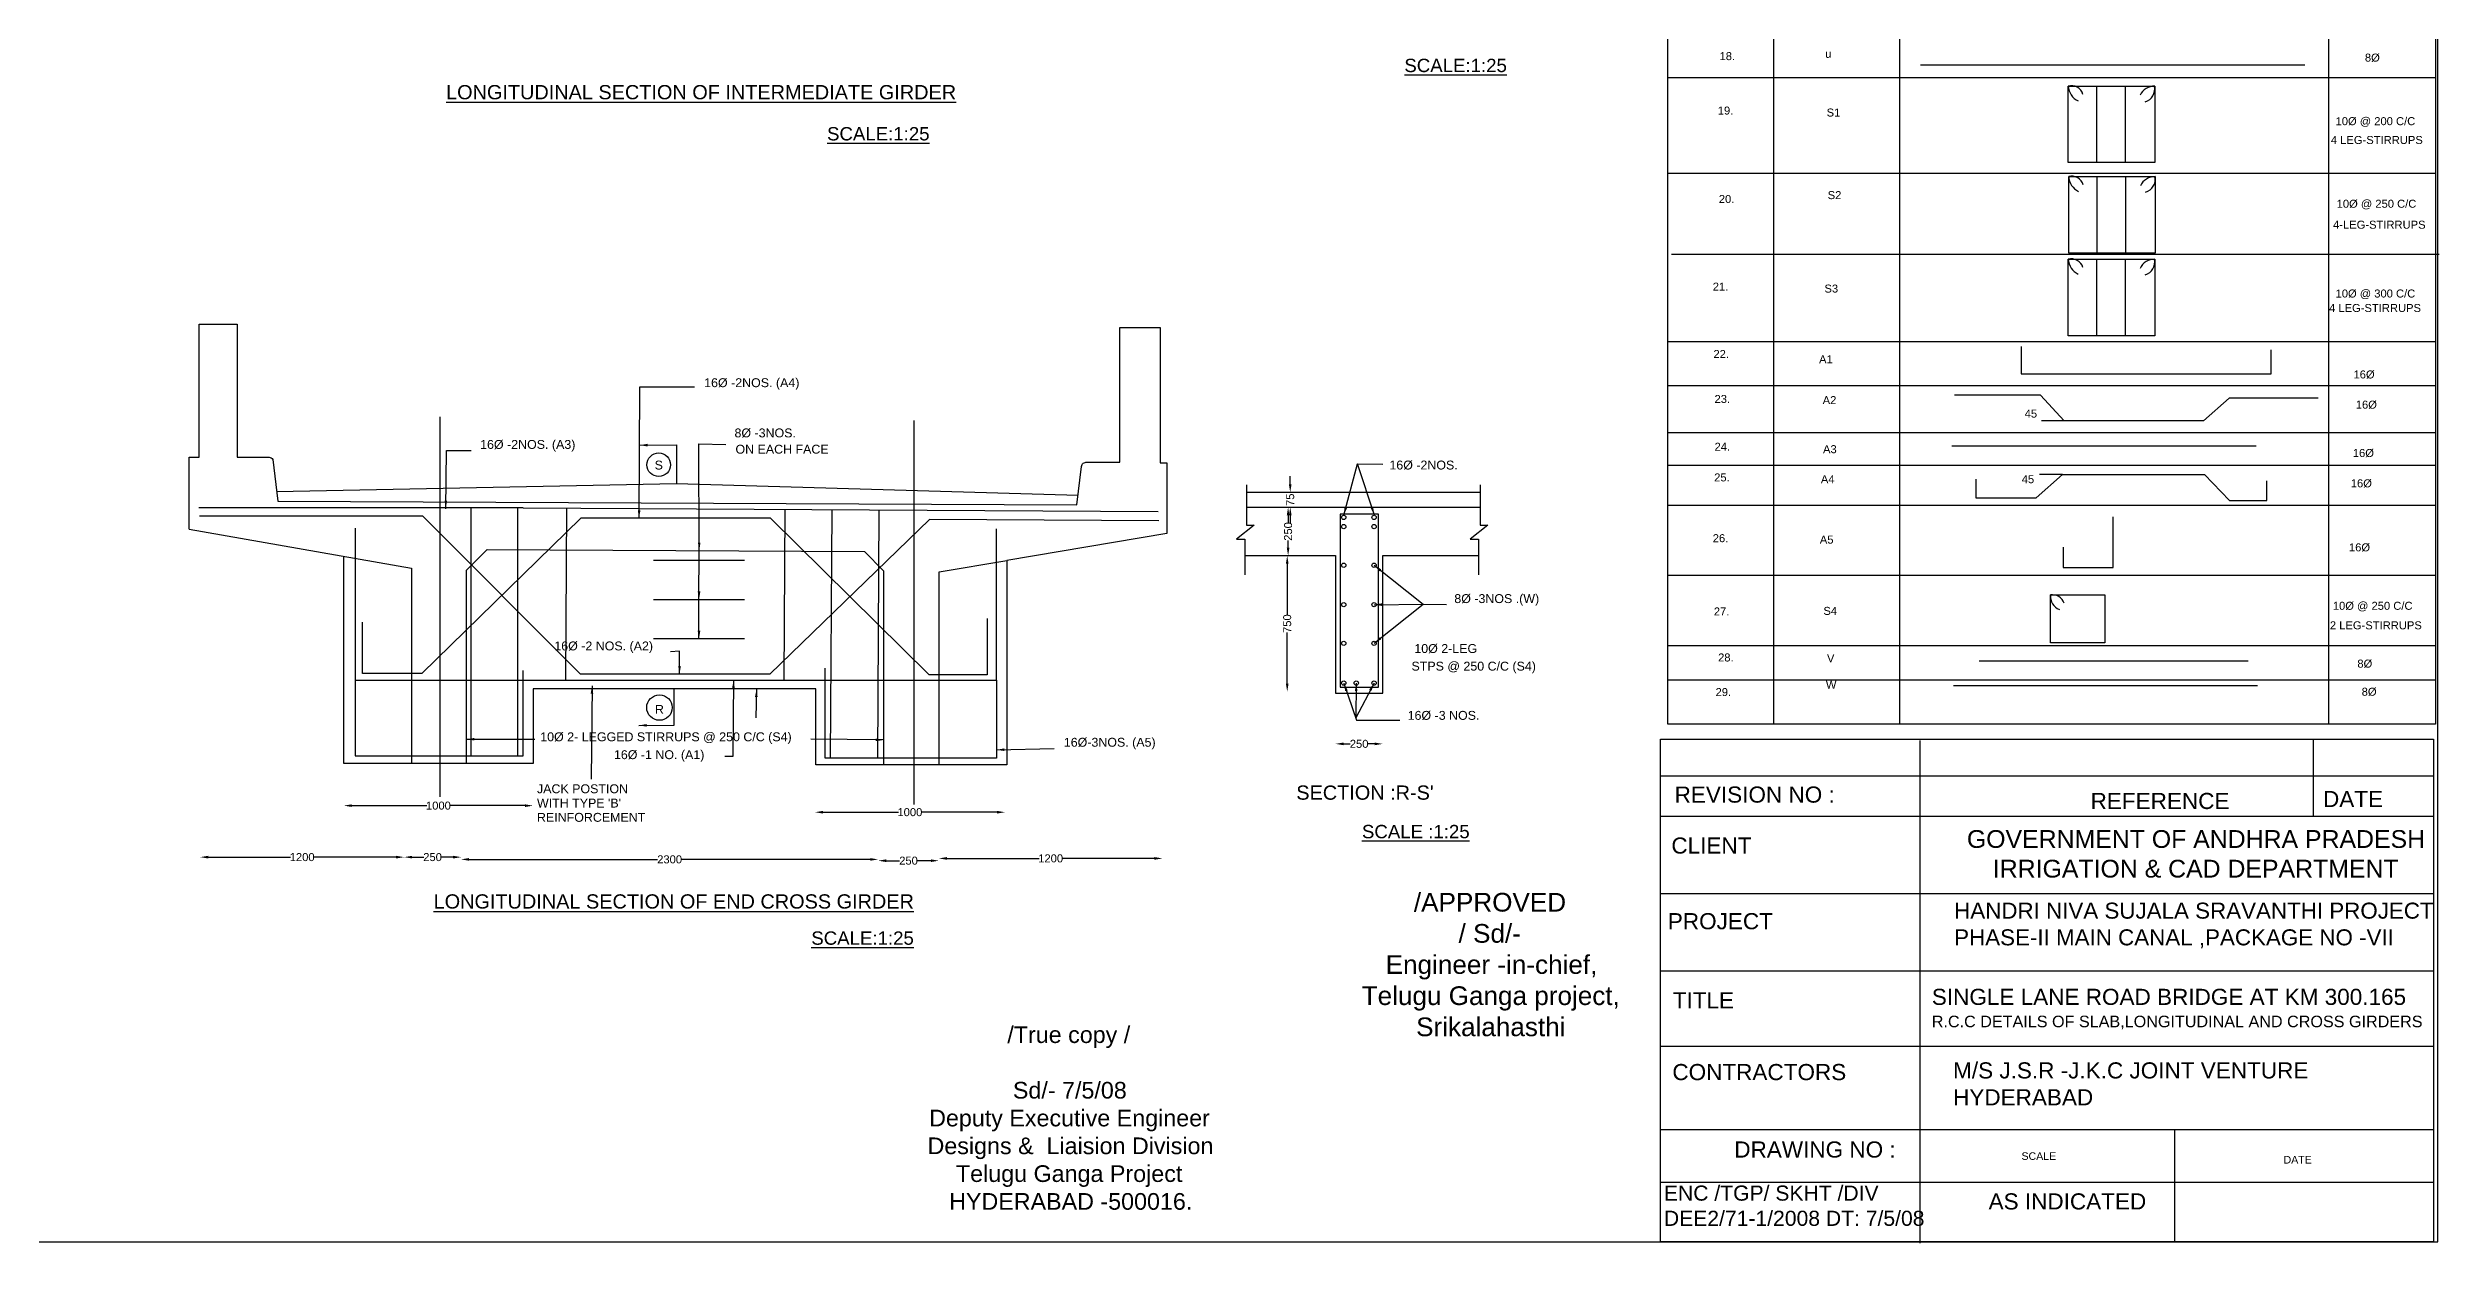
# Model space of a CAD drawing. Header units: millimetres. Extents: x 16887 to 248637, y 22169520 to 22314257.
# Drawn here: x 114158 to 248637, y 22169520 to 22236701 of the extents above; entities that cross this region are included whole.
import ezdxf

# ---------------------------------------------------------------- set-up
doc = ezdxf.new("R2010")
doc.units = ezdxf.units.MM
doc.header["$MEASUREMENT"] = 0
for name, color, linetype in [('DIMENSION', 7, 'Continuous'), ('DRAWING', 2, 'Continuous'), ('TEXT', 7, 'Continuous')]:
    doc.layers.add(name, color=color, linetype=linetype)
doc.styles.get("Standard").update_dxf_attribs({"font": 'arial.ttf', "height": 450})
doc.dimstyles.get("Standard").update_dxf_attribs({"dimtxt": 450, "dimasz": 450, "dimexe": 0.18, "dimexo": 0.0625, "dimgap": 0.09, "dimtad": 0, "dimdec": 0, "dimzin": 0, "dimdsep": 46, "dimtxsty": 'Standard', "dimcen": 2.5, "dimse1": 1, "dimse2": 1, "dimadec": 0, "dimazin": 0, "dimtfac": 1, "dimtdec": 0, "dimtofl": 0, "dimtmove": 0, "dimatfit": 3, "dimfxl": 1, "dimtolj": 1, "dimtzin": 0, "dimarcsym": 0})

# ---------------------------------------------------------------- blocks, each defined once
blk = doc.blocks.new('*D104')
at = {"layer": 'Defpoints', "color": 0, "transparency": 16777216}
for p in [(157296, 22193842), (167978, 22193842), (167978, 22193740)]:
    blk.add_point(p, dxfattribs=at)
at = {"layer": 'DIMENSION', "color": 0, "lineweight": -2, "transparency": 16777216}
for p, q in [((157746, 22193740), (161987, 22193740)), ((167528, 22193740), (163287, 22193740))]:
    blk.add_line(p, q, dxfattribs=at)
at = {"layer": 'DIMENSION', "color": 0, "transparency": 16777216}
for points in [[(157746, 22193815), (157746, 22193665), (157296, 22193740)], [(167528, 22193815), (167528, 22193665), (167978, 22193740)]]:
    blk.add_solid(points, dxfattribs=at)
at = {"layer": 'DIMENSION', "color": 0, "transparency": 16777216, "insert": (162637, 22193740), "char_height": 450, "attachment_point": 5}
blk.add_mtext('\\A1;1000', dxfattribs=at)
blk = doc.blocks.new('*D105')
at = {"layer": 'Defpoints', "color": 0, "transparency": 16777216}
for p in [(130801, 22196487), (141446, 22196487), (141446, 22194109)]:
    blk.add_point(p, dxfattribs=at)
at = {"layer": 'DIMENSION', "color": 0, "lineweight": -2, "transparency": 16777216}
for p, q in [((131251, 22194109), (135473, 22194109)), ((140996, 22194109), (136773, 22194109))]:
    blk.add_line(p, q, dxfattribs=at)
at = {"layer": 'DIMENSION', "color": 0, "transparency": 16777216}
for points in [[(131251, 22194184), (131251, 22194034), (130801, 22194109)], [(140996, 22194184), (140996, 22194034), (141446, 22194109)]]:
    blk.add_solid(points, dxfattribs=at)
at = {"layer": 'DIMENSION', "color": 0, "transparency": 16777216, "insert": (136123, 22194109), "char_height": 450, "attachment_point": 5}
blk.add_mtext('\\A1;1000', dxfattribs=at)
blk = doc.blocks.new('*D106')
at = {"layer": 'Defpoints', "color": 0, "transparency": 16777216}
for p in [(122728, 22191438), (134192, 22191438), (134192, 22191215)]:
    blk.add_point(p, dxfattribs=at)
at = {"layer": 'DIMENSION', "color": 0, "lineweight": -2, "transparency": 16777216}
for p, q in [((123178, 22191215), (127810, 22191215)), ((133742, 22191215), (129110, 22191215))]:
    blk.add_line(p, q, dxfattribs=at)
at = {"layer": 'DIMENSION', "color": 0, "transparency": 16777216}
for points in [[(123178, 22191290), (123178, 22191140), (122728, 22191215)], [(133742, 22191290), (133742, 22191140), (134192, 22191215)]]:
    blk.add_solid(points, dxfattribs=at)
at = {"layer": 'DIMENSION', "color": 0, "transparency": 16777216, "insert": (128460, 22191215), "char_height": 450, "attachment_point": 5}
blk.add_mtext('\\A1;1200', dxfattribs=at)
blk = doc.blocks.new('*D107')
at = {"layer": 'Defpoints', "color": 0, "transparency": 16777216}
for p in [(134192, 22191215), (137397, 22191215), (137397, 22191215)]:
    blk.add_point(p, dxfattribs=at)
at = {"layer": 'DIMENSION', "color": 0, "lineweight": -2, "transparency": 16777216}
for p, q in [((134642, 22191215), (135294, 22191215)), ((136947, 22191215), (136295, 22191215))]:
    blk.add_line(p, q, dxfattribs=at)
at = {"layer": 'DIMENSION', "color": 0, "transparency": 16777216}
for points in [[(134642, 22191290), (134642, 22191140), (134192, 22191215)], [(136947, 22191290), (136947, 22191140), (137397, 22191215)]]:
    blk.add_solid(points, dxfattribs=at)
at = {"layer": 'DIMENSION', "color": 0, "transparency": 16777216, "insert": (135795, 22191215), "char_height": 450, "attachment_point": 5}
blk.add_mtext('\\A1;250', dxfattribs=at)
blk = doc.blocks.new('*D108')
at = {"layer": 'Defpoints', "color": 0, "transparency": 16777216}
for p in [(137397, 22191215), (160853, 22191215), (160853, 22191088)]:
    blk.add_point(p, dxfattribs=at)
at = {"layer": 'DIMENSION', "color": 0, "lineweight": -2, "transparency": 16777216}
for p, q in [((137847, 22191088), (148450, 22191088)), ((160403, 22191088), (149800, 22191088))]:
    blk.add_line(p, q, dxfattribs=at)
at = {"layer": 'DIMENSION', "color": 0, "transparency": 16777216}
for points in [[(137847, 22191163), (137847, 22191013), (137397, 22191088)], [(160403, 22191163), (160403, 22191013), (160853, 22191088)]]:
    blk.add_solid(points, dxfattribs=at)
at = {"layer": 'DIMENSION', "color": 0, "transparency": 16777216, "insert": (149125, 22191088), "char_height": 450, "attachment_point": 5}
blk.add_mtext('\\A1;2300', dxfattribs=at)
blk = doc.blocks.new('*D109')
at = {"layer": 'Defpoints', "color": 0, "transparency": 16777216}
for p in [(160853, 22191088), (164267, 22191088), (164267, 22191016)]:
    blk.add_point(p, dxfattribs=at)
at = {"layer": 'DIMENSION', "color": 0, "lineweight": -2, "transparency": 16777216}
for p, q in [((161303, 22191016), (162060, 22191016)), ((163817, 22191016), (163060, 22191016))]:
    blk.add_line(p, q, dxfattribs=at)
at = {"layer": 'DIMENSION', "color": 0, "transparency": 16777216}
for points in [[(161303, 22191091), (161303, 22190941), (160853, 22191016)], [(163817, 22191091), (163817, 22190941), (164267, 22191016)]]:
    blk.add_solid(points, dxfattribs=at)
at = {"layer": 'DIMENSION', "color": 0, "transparency": 16777216, "insert": (162560, 22191016), "char_height": 450, "attachment_point": 5}
blk.add_mtext('\\A1;250', dxfattribs=at)
blk = doc.blocks.new('*D110')
at = {"layer": 'Defpoints', "color": 0, "transparency": 16777216}
for p in [(164267, 22191016), (176841, 22191143), (176841, 22191016)]:
    blk.add_point(p, dxfattribs=at)
at = {"layer": 'DIMENSION', "color": 0, "lineweight": -2, "transparency": 16777216}
for p, q in [((164717, 22191143), (169904, 22191143)), ((176391, 22191143), (171204, 22191143))]:
    blk.add_line(p, q, dxfattribs=at)
at = {"layer": 'DIMENSION', "color": 0, "transparency": 16777216}
for points in [[(164717, 22191218), (164717, 22191068), (164267, 22191143)], [(176391, 22191218), (176391, 22191068), (176841, 22191143)]]:
    blk.add_solid(points, dxfattribs=at)
at = {"layer": 'DIMENSION', "color": 0, "transparency": 16777216, "insert": (170554, 22191143), "char_height": 450, "attachment_point": 5}
blk.add_mtext('\\A1;1200', dxfattribs=at)
blk = doc.blocks.new('*D111')
at = {"layer": 'Defpoints', "color": 0, "transparency": 16777216}
for p in [(184026, 22211722), (184026, 22211722), (184026, 22210881)]:
    blk.add_point(p, dxfattribs=at)
at = {"layer": 'DIMENSION', "color": 0, "lineweight": -2, "transparency": 16777216}
for p, q in [((184026, 22212172), (184026, 22212622)), ((184026, 22210431), (184026, 22209981))]:
    blk.add_line(p, q, dxfattribs=at)
at = {"layer": 'DIMENSION', "color": 0, "transparency": 16777216}
for points in [[(183951, 22212172), (184101, 22212172), (184026, 22211722)], [(183951, 22210431), (184101, 22210431), (184026, 22210881)]]:
    blk.add_solid(points, dxfattribs=at)
at = {"layer": 'DIMENSION', "color": 0, "transparency": 16777216, "insert": (184026, 22211301), "char_height": 450, "attachment_point": 5, "rotation": 90}
blk.add_mtext('\\A1;75', dxfattribs=at)
blk = doc.blocks.new('*D112')
at = {"layer": 'Defpoints', "color": 0, "transparency": 16777216}
for p in [(184026, 22210881), (183907, 22208160), (183923, 22208160)]:
    blk.add_point(p, dxfattribs=at)
at = {"layer": 'DIMENSION', "color": 0, "lineweight": -2, "transparency": 16777216}
for p, q in [((183907, 22210431), (183907, 22210021)), ((183907, 22208610), (183907, 22209020))]:
    blk.add_line(p, q, dxfattribs=at)
at = {"layer": 'DIMENSION', "color": 0, "transparency": 16777216}
for points in [[(183832, 22210431), (183982, 22210431), (183907, 22210881)], [(183832, 22208610), (183982, 22208610), (183907, 22208160)]]:
    blk.add_solid(points, dxfattribs=at)
at = {"layer": 'DIMENSION', "color": 0, "transparency": 16777216, "insert": (183907, 22209520), "char_height": 450, "attachment_point": 5, "rotation": 90}
blk.add_mtext('\\A1;250', dxfattribs=at)
blk = doc.blocks.new('*D113')
at = {"layer": 'Defpoints', "color": 0, "transparency": 16777216}
for p in [(183907, 22208160), (183857, 22200518), (183907, 22200518)]:
    blk.add_point(p, dxfattribs=at)
at = {"layer": 'DIMENSION', "color": 0, "lineweight": -2, "transparency": 16777216}
for p, q in [((183857, 22207710), (183857, 22204833)), ((183857, 22200968), (183857, 22203844))]:
    blk.add_line(p, q, dxfattribs=at)
at = {"layer": 'DIMENSION', "color": 0, "transparency": 16777216}
for points in [[(183782, 22207710), (183932, 22207710), (183857, 22208160)], [(183782, 22200968), (183932, 22200968), (183857, 22200518)]]:
    blk.add_solid(points, dxfattribs=at)
at = {"layer": 'DIMENSION', "color": 0, "transparency": 16777216, "insert": (183857, 22204339), "char_height": 450, "attachment_point": 5, "rotation": 90}
blk.add_mtext('\\A1;750', dxfattribs=at)
blk = doc.blocks.new('*D114')
at = {"layer": 'Defpoints', "color": 0, "transparency": 16777216}
for p in [(186573, 22200426), (189228, 22200426), (189228, 22197581)]:
    blk.add_point(p, dxfattribs=at)
at = {"layer": 'DIMENSION', "color": 0, "lineweight": -2, "transparency": 16777216}
for p, q in [((187023, 22197581), (187400, 22197581)), ((188778, 22197581), (188401, 22197581))]:
    blk.add_line(p, q, dxfattribs=at)
at = {"layer": 'DIMENSION', "color": 0, "transparency": 16777216}
for points in [[(187023, 22197656), (187023, 22197506), (186573, 22197581)], [(188778, 22197656), (188778, 22197506), (189228, 22197581)]]:
    blk.add_solid(points, dxfattribs=at)
at = {"layer": 'DIMENSION', "color": 0, "transparency": 16777216, "insert": (187900, 22197581), "char_height": 450, "attachment_point": 5}
blk.add_mtext('\\A1;250', dxfattribs=at)

msp = doc.modelspace()

# ---------------------------------------------------------------- linework, layer by layer
at = {"layer": 'DIMENSION', "color": 0}
for points in [[(248555.3, 22314257.1), (16887.2, 22314257.1), (16887.2, 22169596.5), (248555.3, 22169596.5)], [(205265.7, 22282141), (248428.9, 22282141), (248428.9, 22198694.1), (205265.7, 22198694.1)], [(227778.9, 22234547.9), (232649.1, 22234547.9), (232649.1, 22230251), (227778.9, 22230251)], [(227801.9, 22229463.6), (232672.1, 22229463.6), (232672.1, 22225166.8), (227801.9, 22225166.8)], [(227778.9, 22224818.2), (232649.1, 22224818.2), (232649.1, 22220521.3), (227778.9, 22220521.3)], [(226774.5, 22205948.8), (229827.5, 22205948.8), (229827.5, 22203265.5), (226774.5, 22203265.5)]]:
    msp.add_lwpolyline(points, close=True, dxfattribs=at)
for points in [[(211195.8, 22282141), (211195.8, 22198694.1)], [(218291.4, 22282141), (218291.4, 22198694.1)], [(242409.5, 22282141), (242409.5, 22198694.1)], [(205300.2, 22235027.9), (248463.4, 22235027.9)], [(241081, 22235726.4), (219474, 22235726.4)], [(229362.8, 22234547.9), (229362.8, 22230251)], [(230979, 22234547.9), (230979, 22230251)], [(205265.7, 22229649.1), (248428.9, 22229649.1)], [(229385.8, 22229463.6), (229385.8, 22225166.8)], [(231002, 22229463.6), (231002, 22225166.8)], [(205474, 22225102.7), (248637.2, 22225102.7)], [(229362.8, 22224818.2), (229362.8, 22220521.3)], [(230979, 22224818.2), (230979, 22220521.3)], [(205231, 22220188.1), (248394.2, 22220188.1)], [(225121.4, 22219918.3), (225121.4, 22218382.5), (239181.7, 22218382.5), (239181.7, 22219722.5)], [(205265.7, 22217728.1), (248428.9, 22217728.1)], [(227557.6, 22215733.6), (226220.4, 22217171.8), (221375.9, 22217171.8)], [(241835, 22217016.8), (236835.1, 22217016.8), (235384.2, 22215733.6), (226275.3, 22215733.6)], [(205265.7, 22215088.6), (248428.9, 22215088.6)], [(221224.5, 22214333.3), (238354.5, 22214333.3)], [(205265.7, 22213245.8), (248428.9, 22213245.8)], [(222580.2, 22212458.3), (222580.2, 22211410.6), (225982.1, 22211410.6), (227455.9, 22212716.5), (235445.2, 22212716.5), (236849.5, 22211260.8), (238942.7, 22211260.8), (238942.7, 22212367.4)], [(227455.9, 22212716.5), (226165.1, 22212716.5)], [(205265.7, 22211004.7), (248428.9, 22211004.7)], [(227487.4, 22208629), (227487.4, 22207493), (230297, 22207493), (230297, 22210345)], [(205265.7, 22207070.2), (248428.9, 22207070.2)], [(205265.7, 22203116.3), (248428.9, 22203116.3)], [(205265.7, 22201173.9), (248428.9, 22201173.9)], [(222768.5, 22202246), (237904.9, 22202246)], [(221325.5, 22200856.7), (238415.7, 22200856.7)]]:
    msp.add_lwpolyline(points, dxfattribs=at)
for centre, radius in [((148512.5, 22213268.4), 663), ((148553.6, 22199622.5), 715.1)]:
    msp.add_circle(centre, radius, dxfattribs=at)
for centre, radius, start, end in [((227961.5, 22233911), 662.5, 15.17696, 105.991675), ((228766.3, 22234607.1), 989.1, 183.43308, 244.132747), ((232630.2, 22233642.1), 906, 88.799818, 154.399628), ((231887.3, 22234396.1), 758.3, 286.703041, 11.565602), ((227984.4, 22228826.7), 662.5, 15.17696, 105.991675), ((228789.3, 22229522.9), 989.1, 183.43308, 244.132747), ((232653.1, 22228557.9), 906, 88.799818, 154.399628), ((231910.2, 22229311.8), 758.3, 286.703041, 11.565602), ((227961.5, 22224181.3), 662.5, 15.17696, 105.991675), ((228766.3, 22224877.4), 989.1, 183.43308, 244.132747), ((232630.2, 22223912.4), 906, 88.799818, 154.399628), ((231887.3, 22224666.3), 758.3, 286.703041, 11.565602), ((227540.5, 22205865.4), 770.5, 173.779009, 250.270989), ((226896.9, 22205273.9), 685.9, 17.585364, 100.276366)]:
    msp.add_arc(centre, radius, start, end, dxfattribs=at)
at = {"layer": 'DRAWING', "color": 0}
msp.add_lwpolyline([(122108, 22209648.1), (122108, 22213694.2), (122673.4, 22213694.2), (122673.4, 22221168.6), (124798.1, 22221168.6), (124798.1, 22213694.2), (126596.7, 22213694.2, -0.29655503), (126802.5, 22213560.4), (127085.5, 22211229.6), (172033.8, 22211008.1), (172286.8, 22213173.6, -0.42050667), (172594, 22213411.2), (174450.4, 22213411.2), (174450.4, 22220990.9), (176706.9, 22220990.9), (176706.9, 22213382), (177089.8, 22213382), (177089.8, 22209409.8), (168092, 22207885.6), (168092, 22196405.5), (157348, 22196405.5), (157348, 22200667.5), (141445.7, 22200667.5), (141445.7, 22196487.4), (130800.8, 22196487.4), (130800.8, 22208121.1)], format="xyb", dxfattribs=at)
for points in [[(136223.3, 22194601.4), (136223.3, 22215960.6)], [(162854.3, 22215762.2), (162854.3, 22194175.2)], [(127021.2, 22211759.3), (149510.8, 22212219.2), (172098.2, 22211559.1)], [(181560.3, 22212137.9), (181560.3, 22209877.4), (182003.3, 22209877.4), (181006.5, 22209087), (181473.3, 22209087), (181473.3, 22207073.7)], [(194698.5, 22212137.9), (194698.5, 22209877.4), (195141.6, 22209877.4), (194144.7, 22209087), (194611.5, 22209087), (194611.5, 22207073.7)], [(140881.4, 22210854.7), (140881.4, 22210854.7), (122650.8, 22210854.7)], [(137957.1, 22196916.5), (137957.1, 22210854.7)], [(140583.1, 22196916.5), (140583.1, 22210854.7)], [(140881.4, 22210854.7), (176606.4, 22210635.2)], [(143280.8, 22201163), (143340.2, 22210839.6)], [(155570.7, 22201163), (155629.7, 22210764.1)], [(158176.9, 22196772.9), (158262.8, 22210748)], [(160832.5, 22196772.9), (160918.3, 22210731.6)], [(181560.3, 22211721.7), (194698.5, 22211721.7)], [(181560.3, 22210881.2), (194698.5, 22210881.2)], [(122108, 22209648.1), (134609.3, 22207452.1)], [(176643.7, 22210123.6), (163740.7, 22210195), (154756.7, 22201506.6), (144122.7, 22201506.6), (135254.9, 22210373.9), (122681.8, 22210373.9)], [(131447.5, 22209706.4), (131447.5, 22196916.5), (140881.4, 22196916.5), (140881.4, 22201699.1)], [(131447.5, 22201163), (167504.4, 22201163), (167504.4, 22209667.2)], [(166984.2, 22204622.2), (166984.2, 22201460), (163714.3, 22201460), (154803.2, 22210261.1), (144132.4, 22210261.1), (135189.7, 22201538.1), (131861.1, 22201538.1), (131861.1, 22204418.5)], [(137700.8, 22196487.4), (137700.8, 22207348.8), (138855.7, 22208510.8), (160079.6, 22208400.1), (161159.7, 22207313.7), (161159.7, 22196405.5)], [(148216.4, 22207908.7), (153337.7, 22207908.7)], [(164287, 22196405.5), (164287, 22207256.7), (168092, 22207885.6)], [(181473.3, 22208159.7), (186572.8, 22208159.7), (186572.8, 22200426.4), (189228.1, 22200426.4), (189228.1, 22208159.7), (194611.5, 22208159.7)], [(134609.3, 22207452.1), (134609.3, 22196487.4)], [(148216.4, 22205695.9), (153337.7, 22205695.9)], [(148216.4, 22203495.9), (153337.7, 22203495.9)], [(167504.4, 22201163), (167504.4, 22196772.9), (157874.4, 22196772.9), (157874.4, 22201828.3)]]:
    msp.add_lwpolyline(points, dxfattribs=at)
msp.add_lwpolyline([(186836.7, 22200760.2), (188993.9, 22200760.2), (188993.9, 22210497.9), (186836.7, 22210497.9)], close=True, dxfattribs=at)
for centre in [(187038.5, 22210310), (187038.5, 22209791.6), (188741.1, 22210310), (188741.1, 22209791.6), (187038.5, 22207619.7), (188741.1, 22207619.7), (187038.5, 22205404.9), (188741.1, 22205404.9), (187038.5, 22203233.5), (188741.1, 22203233.5), (187038.5, 22200999.1), (187738.2, 22200999.1), (188741.1, 22200999.1)]:
    msp.add_circle(centre, 120.5, dxfattribs=at)
at = {"layer": 'TEXT', "color": 0}
msp.add_lwpolyline([(248310.5, 22169596.5), (204847.4, 22169596.5), (204847.4, 22197849.3), (248310.5, 22197849.3)], close=True, dxfattribs=at)
for points in [[(219439.6, 22197772.5), (219439.6, 22169519.7)], [(241550.9, 22197849.3), (241550.9, 22193512)], [(204847.4, 22195782.8), (248310.5, 22195782.8)], [(204847.4, 22193512), (248310.5, 22193512)], [(204847.4, 22189170.6), (248310.5, 22189170.6)], [(204847.4, 22184829.1), (248310.5, 22184829.1)], [(204847.4, 22180589.6), (248310.5, 22180589.6)], [(204847.4, 22175903.1), (248310.5, 22175903.1)], [(233749.2, 22175903.1), (233749.2, 22169596.5)], [(204847.4, 22172941.7), (248310.5, 22172941.7)]]:
    msp.add_lwpolyline(points, dxfattribs=at)

# ---------------------------------------------------------------- texts
at = {"layer": 'DIMENSION', "color": 0}
for s, height, p in [('18.', 450, (208168.9, 22236011.5)), ('u', 450, (214108.9, 22236141.4)), ('8Ø', 450, (244460.1, 22235928.3)), ('19.', 450, (208067.5, 22232952.1)), ('S1', 450, (214189.4, 22232840.9)), ('10Ø @ 200 C/C', 450, (242810.9, 22232355.1)), ('4 LEG-STIRRUPS', 450, (242546.5, 22231298.6)), ('20.', 450, (208127.6, 22227981.7)), ('S2', 450, (214249.5, 22228198.6)), ('10Ø @ 250 C/C', 450, (242872, 22227714.6)), ('4-LEG-STIRRUPS', 450, (242668.7, 22226536.1)), ('21.', 450, (207785.6, 22223055.6)), ('S3', 450, (214068.2, 22222946)), ('10Ø @ 300 C/C', 450, (242811, 22222668.5)), ('4 LEG-STIRRUPS', 450, (242445, 22221855.7)), ('22.', 450, (207825.7, 22219267.6)), ('A1', 450, (213766, 22218971)), ('16Ø', 450, (243819.3, 22218118.6)), ('23.', 450, (207885.8, 22216742.3)), ('A2', 450, (213967.4, 22216676.8)), ('45', 450, (225327.3, 22215918.2)), ('16Ø', 450, (243946.9, 22216421.8)), ('24.', 450, (207885.8, 22214056.7)), ('A3', 450, (213987.5, 22213919.7)), ('16Ø', 450, (243781, 22213704.4)), ('25.', 450, (207865.8, 22212333.1)), ('A4', 450, (213866.7, 22212229.3)), ('45', 450, (225161.4, 22212231.4)), ('16Ø', 450, (243665.9, 22211999.2)), ('26.', 450, (207785.9, 22208916.3)), ('A5', 450, (213807.4, 22208836)), ('16Ø', 450, (243563.8, 22208401.5)), ('27.', 450, (207846, 22204797.9)), ('S4', 450, (214008.8, 22204831.2)), ('10Ø @ 250 C/C', 450, (242657.4, 22205117.1)), ('2 LEG-STIRRUPS', 450, (242491.4, 22204020)), ('28.', 450, (208086.7, 22202212.5)), ('V', 450, (214210, 22202168.3)), ('8Ø', 450, (244036.2, 22201868.1)), ('29.', 450, (207946.3, 22200268.4)), ('W', 450, (214149.6, 22200679)), ('8Ø', 450, (244278.8, 22200286.2)), ('R', 500, (148301.4, 22199271.9)), ('10Ø 2- LEGGED STIRRUPS @ 250 C/C (S4)', 500, (141850.8, 22197728.6)), ('16Ø -1 NO. (A1)', 500, (145995.9, 22196724.2))]:
    msp.add_text(s, height=height, dxfattribs=at).set_placement(p)
at = {"layer": 'TEXT', "color": 0}
for s, height, p in [('%%USCALE:1:25', 750, (190443.4, 22235337.1)), ('%%ULONGITUDINAL SECTION OF INTERMEDIATE GIRDER', 800, (136553.6, 22233810.3)), ('%%USCALE:1:25', 750, (157977.8, 22231496.9)), ('16Ø -2NOS. (A4)', 500, (151067.6, 22217631)), ('16Ø -2NOS. (A3)', 500, (138469.6, 22214161.5)), ('8Ø -3NOS.', 500, (152774.2, 22214807.7)), ('S', 500, (148283.5, 22213001.6)), ('ON EACH FACE', 500, (152828.1, 22213892.3)), ('16Ø -2NOS.', 500, (189602.6, 22213003.2)), ('8Ø -3NOS .(W)', 500, (193253.5, 22205495.8)), ('16Ø -2 NOS. (A2)', 500, (142641.7, 22202834.9)), ('10Ø 2-LEG', 500, (191005.3, 22202689)), ('STPS @ 250 C/C (S4)', 500, (190844.7, 22201700)), ('16Ø -3 NOS.', 500, (190629, 22198932.8)), ('16Ø-3NOS. (A5)', 500, (171294.2, 22197420.6)), ("WITH TYPE 'B'", 500, (141666, 22194005)), ('JACK POSTION ', 500, (141666, 22194808.2)), ("SECTION :R-S'", 800, (184366.2, 22194442)), ('REVISION NO :', 906.528, (205641.6, 22194278.4)), ('REFERENCE ', 906.53, (229034.8, 22193919.3)), ('DATE ', 906.53, (242105.2, 22194029.3)), ('REINFORCEMENT', 500, (141666, 22193201.8)), ('%%USCALE :1:25', 750, (188059.7, 22192276.7)), ('CLIENT ', 906.53, (205460.1, 22191413.3)), ('%%ULONGITUDINAL SECTION OF END CROSS GIRDER', 800, (135854.2, 22188325.1)), ('PROJECT ', 906.53, (205260.3, 22187161.5)), ('%%USCALE:1:25', 750, (157092.4, 22186289.7)), ('TITLE ', 906.53, (205532.5, 22182718.7)), ('CONTRACTORS ', 906.528, (205514.8, 22178682.1)), ('DRAWING NO :', 906.528, (208998.5, 22174330)), ('SCALE', 426.6, (225147.8, 22174199.2)), ('DATE ', 426.6, (239885, 22173993.8)), ('AS INDICATED', 906.528, (223298.3, 22171412.4))]:
    msp.add_text(s, height=height, dxfattribs=at).set_placement(p)
at = {"layer": 'TEXT', "color": 0, "attachment_point": 1}
for s, insert, char_height, width in [('\\pi735.23;GOVERNMENT OF ANDHRA PRADESH \\P\\pi2196;IRRIGATION & CAD DEPARTMENT ', (221343, 22192734.7), 1000, 27052.989), ('\\pi3148.1;/APPROVED \\P\\pi5659.5;/ Sd/- \\P\\pi1559.5;Engineer -in-chief, \\P\\pi213.02;Telugu Ganga project, \\P\\pi3272.4;Srikalahasthi ', (187831.8, 22189205.7), 1050.257, 14779.311), ('HANDRI NIVA SUJALA SRAVANTHI PROJECT  PHASE-II MAIN CANAL ,PACKAGE NO -VII', (221361.2, 22188658), 900, 27929.705), ('SINGLE LANE ROAD BRIDGE AT KM 300.165 {\\H0.71702x;R.C.C DETAILS OF SLAB,LONGITUDINAL AND CROSS GIRDERS}', (220105.1, 22183815.6), 906.5282, 27943.365), ('\\pi4817.5;/True copy /\\P\\pi8273.1;\\P\\pi5129.4;Sd/- 7/5/08 \\P\\pi419.78;Deputy Executive Engineer  \\P\\pi329.34;Designs &  Liaision Division  \\P\\pi1926.3;Telugu Ganga Project  \\P\\pi1543.4;HYDERABAD -500016.', (163299.8, 22181706.2), 937, 16546.138), ('M/S J.S.R -J.K.C JOINT VENTURE  HYDERABAD', (221302, 22179681.9), 906.528, 20862.635), ('ENC /TGP/ SKHT /DIV DEE2/71-1/2008 DT: 7/5/08', (205040.2, 22172758.3), 850, 15356.887)]:
    msp.add_mtext(s, dxfattribs=dict(at, insert=insert, char_height=char_height, width=width))

# ---------------------------------------------------------------- dimensions: what is measured, and where the dimension line sits
at = {"layer": 'DIMENSION', "color": 0}
for base, p1, p2, text, picture, middle in [((184026.4, 22211721.7), (184026.4, 22210881.2), (184026.4, 22211721.7), '75', '*D111', (184026.4, 22211301.4)), ((183907, 22208159.7), (184026.4, 22210881.2), (183923.3, 22208159.7), '250', '*D112', (183907, 22209520.4)), ((183856.8, 22200517.7), (183907, 22208159.7), (183907, 22200517.7), '750', '*D113', (183856.8, 22204338.7))]:
    dim = msp.add_linear_dim(base=base, p1=p1, p2=p2, angle=90, text=text, dimstyle='Standard', dxfattribs=at)
    dim.commit()
    dim.dimension.update_dxf_attribs({"geometry": picture, "text_midpoint": middle})
for base, p1, p2, text, picture, middle in [((189228.1, 22197580.6), (186572.8, 22200426.4), (189228.1, 22200426.4), '250', '*D114', (187900.4, 22197580.6)), ((141445.7, 22194108.5), (130800.8, 22196487.4), (141445.7, 22196487.4), '1000', '*D105', (136123.2, 22194108.5)), ((167977.6, 22193740), (157296.2, 22193842.3), (167977.6, 22193842.3), '1000', '*D104', (162636.9, 22193740)), ((134191.8, 22191215), (122728.4, 22191438.2), (134191.8, 22191438.2), '1200', '*D106', (128460.1, 22191215)), ((137397.3, 22191215), (134191.8, 22191215), (137397.3, 22191215), '250', '*D107', (135794.5, 22191215)), ((160853.3, 22191088.2), (137397.3, 22191215), (160853.3, 22191215), '2300', '*D108', (149125.3, 22191088.2)), ((164266.7, 22191016.2), (160853.3, 22191088.2), (164266.7, 22191088.2), '250', '*D109', (162560, 22191016.2)), ((176840.7, 22191143.2), (164266.7, 22191016.2), (176840.7, 22191016.2), '1200', '*D110', (170553.7, 22191143.2))]:
    dim = msp.add_linear_dim(base=base, p1=p1, p2=p2, text=text, dimstyle='Standard', dxfattribs=at)
    dim.commit()
    dim.dimension.update_dxf_attribs({"geometry": picture, "text_midpoint": middle})

# ---------------------------------------------------------------- leaders
for points in [[(147406.8, 22210261.1), (147456.4, 22217640.4), (150529.4, 22217640.4)], [(136533.1, 22210800.5), (136582.9, 22214075.5), (137959.2, 22214062.7)], [(147434.4, 22214366.7), (149513.1, 22214393.2), (149510.8, 22212219.2)], [(150791.4, 22208448.5), (150762.6, 22214438.7), (152292.7, 22214404)], [(187038.5, 22210430.5), (187805.9, 22213326), (189230.6, 22213301.5)], [(188760.5, 22210428.9), (187805.9, 22213326)], [(150777.1, 22205695.9), (150791.4, 22208448.5)], [(188741.1, 22207619.7), (191508.1, 22205425)], [(150777.1, 22203495.9), (150777.1, 22205695.9)], [(188741.1, 22205404.9), (191508.1, 22205425), (192813.7, 22205410.8)], [(188741.1, 22203233.5), (191508.1, 22205425)], [(149685.5, 22201506.6), (149676.8, 22202798.2), (149177.2, 22202763.2)], [(152719.1, 22201163), (152689, 22196879.7), (152232.3, 22196876.5)], [(144762.4, 22200850.8), (144716.4, 22195589.7)], [(147392.9, 22198617.3), (149387.6, 22198640.1), (149387.6, 22200667.5)], [(154010, 22200667.5), (153980, 22199039.5)], [(187038.5, 22200999.1), (187756.6, 22198921.3), (190187, 22198906.7)], [(187738.2, 22200999.1), (187714.6, 22199042.9)], [(188741.1, 22200999.1), (187714.6, 22199042.9)], [(137700.8, 22197843), (141553, 22197843)], [(161159.7, 22197799.9), (157068.7, 22197852.4)], [(167504.4, 22197246.1), (170751.6, 22197312.1)]]:
    msp.add_leader(points, dimstyle='Standard', override={"dimgap": 0.09, "dimtad": 0}, dxfattribs=at)

doc.saveas('drawing.dxf')
